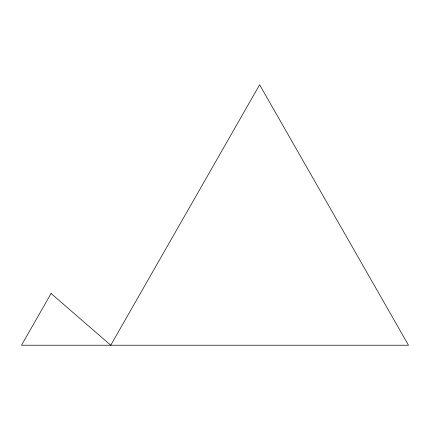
<?xml version="1.0" encoding="UTF-8"?>
<svg xmlns="http://www.w3.org/2000/svg" width="430" height="430" viewBox="0 0 430 430"><rect width="100%" height="100%" fill="white"/><g stroke="black" fill="none" stroke-linecap="round" stroke-linejoin="round"><path stroke-width="0.64" d="M51.079 293.475L21.5 345.225L408.5 345.225L259.623 84.774L110.746 345.225L51.079 293.475"/></g></svg>
